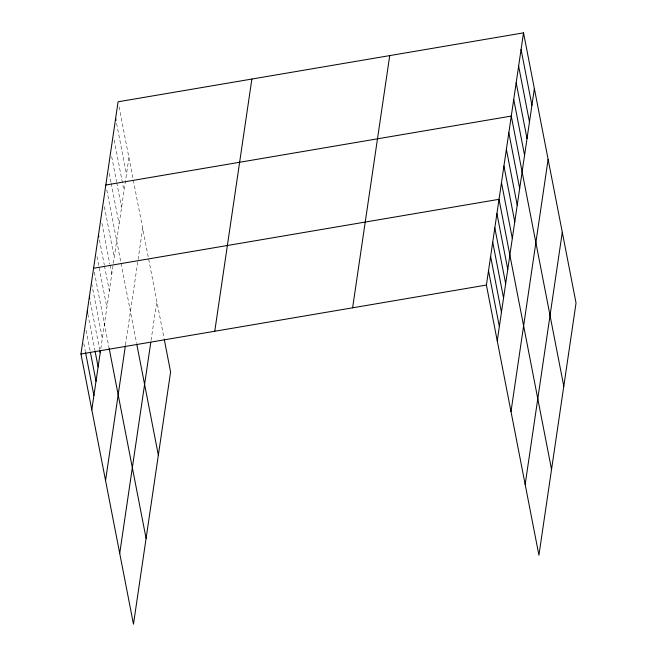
<?xml version="1.0" encoding="UTF-8"?>
<svg xmlns="http://www.w3.org/2000/svg" width="657" height="657" viewBox="0 0 657 657"><rect width="100%" height="100%" fill="white"/><g stroke="black" fill="none" stroke-linecap="round" stroke-linejoin="round"><path stroke-width="0.49" stroke-dasharray="3.29 2.46" d="M100.784 348.818L113.218 264.319M113.365 263.342L128.928 157.59M125.528 344.851L142.676 228.332M151.077 340.375L156.842 301.21M119.048 106.779L164.102 338.544M116.601 123.426L126.481 174.236M114.154 140.064L124.025 190.883M111.698 156.711L116.544 181.619M116.732 182.621L121.578 207.53M109.251 173.358L110.992 182.326M111.189 183.319L119.131 224.177M106.804 190.004L136.557 343.069M104.348 206.651L114.228 257.462M101.901 223.298L109.842 264.147M110.039 265.141L111.78 274.109M99.453 239.945L104.291 264.853M104.488 265.847L109.325 290.755M96.998 256.583L106.877 307.402M94.353 272.236L109.202 348.604M91.676 283.537L102.328 338.339M90.346 301.818L99.642 349.639M87.857 314.112L94.822 349.984M86.141 330.397L90.206 351.323M83.841 343.693L85.385 351.667"/><path stroke-width="0.99" d="M164.291 339.521L170.598 371.944L133.47 624.15L80.959 354L118.079 101.794L523.53 32.85L576.041 303L538.921 555.206L486.402 285.056L523.53 32.85M91.808 409.796L100.505 350.723M105.555 480.53L125.38 345.828M119.722 553.416L150.79 342.33M214.757 331.251L251.877 79.045M352.612 307.805L389.732 55.599M497.25 340.852L534.371 88.646M510.998 411.586L548.119 159.38M525.165 484.472L562.285 232.266M105.834 185.019L511.277 116.075L563.788 386.226M93.581 268.253L499.024 199.309L551.535 469.459M80.959 354L486.402 285.056M521.075 49.497L531.924 105.292M518.628 66.143L529.476 121.939M516.18 82.79L527.021 138.586M513.725 99.429L524.573 155.233M508.83 132.722L519.671 188.518M506.375 149.369L517.223 205.165M503.927 166.016L514.776 221.811M501.48 182.662L512.32 238.458M496.922 213.599L507.771 269.395M494.82 227.889L505.668 283.684M492.717 242.178L503.566 297.974M490.615 256.468L501.455 312.272M488.512 270.766L499.353 326.562M115.632 118.441L116.018 120.436M136.746 344.054L158.345 455.17M98.484 234.96L98.87 236.955M109.202 348.604L146.092 538.403M89.377 296.833L89.763 298.828M99.831 350.641L100.225 352.628M87.274 311.122L87.66 313.118M95.019 350.978L98.115 366.918M90.395 352.316L96.012 381.216M85.582 352.661L93.91 395.506"/></g></svg>
